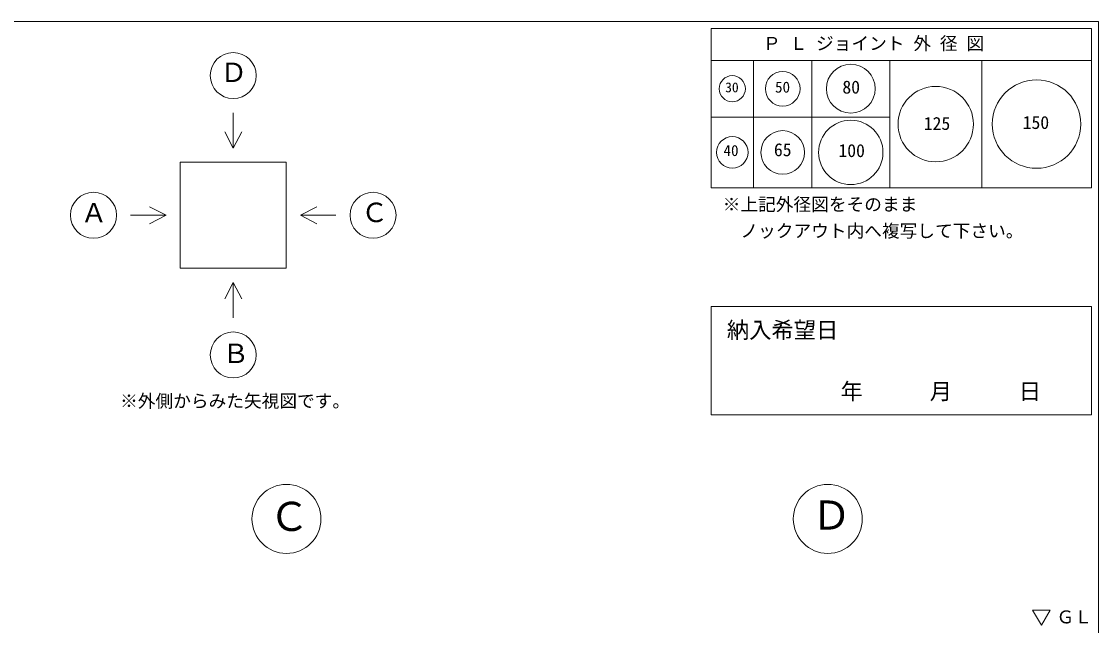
# Model space of a CAD drawing. Units: millimetres, scale not verified. Extents: x -4890 to 4890, y -2297 to 2297.
# Drawn here: x 1847 to 4890, y 589 to 2297 of the extents above; entities that cross this region are included whole.
import ezdxf
from ezdxf.enums import TextEntityAlignment as Align

# ---------------------------------------------------------------- set-up
doc = ezdxf.new("R2010")
doc.units = ezdxf.units.MM
doc.header["$LTSCALE"] = 10
for name, color, linetype, lineweight in [('0-2_waku', 7, 'Continuous', 18), ('0-3_gaikei', 7, 'Continuous', 18), ('0-8_hole', 7, 'Continuous', 18), ('0-E_文字１', 7, 'Continuous', 18)]:
    doc.layers.add(name, color=color, linetype=linetype, lineweight=lineweight)
doc.styles.add('ＭＳ ゴシック', font='')
doc.styles.get('ＭＳ ゴシック').set_extended_font_data('MS Gothic')

msp = doc.modelspace()

# ---------------------------------------------------------------- linework, layer by layer
at = {"layer": '0-2_waku'}
for p, q in [((4890.32, 2296.99), (4890.32, -1978.01)), ((3795.32, 2276.99), (3795.32, 1826.99)), ((3795.32, 2276.99), (4870.32, 2276.99)), ((3795.32, 2276.99), (4870.32, 2276.99)), ((3795.32, 2276.99), (4870.32, 2276.99)), ((3795.32, 2276.99), (3795.32, 1826.99)), ((3795.32, 2276.99), (4870.32, 2276.99)), ((3795.32, 2276.99), (4870.32, 2276.99)), ((3795.32, 2276.99), (4870.32, 2276.99)), ((4870.32, 2276.99), (4870.32, 1826.99)), ((4870.32, 2276.99), (4870.32, 1826.99)), ((3795.32, 2186.99), (4870.32, 2186.99)), ((3915.32, 2186.99), (3915.32, 1826.99)), ((4080.32, 2186.99), (4080.32, 1826.99)), ((4300.32, 2186.99), (4300.32, 1826.99)), ((4560.32, 2186.99), (4560.32, 1826.99)), ((3795.32, 2026.99), (4300.32, 2026.99)), ((3795.32, 1826.99), (4870.32, 1826.99)), ((3795.32, 1826.99), (4870.32, 1826.99))]:
    msp.add_line(p, q, dxfattribs=at)
msp.add_lwpolyline([(-1229.68, 2296.99), (4890.32, 2296.99), (4890.32, -1978.01)], dxfattribs=at)
at = {"layer": '0-3_gaikei'}
for p, q in [((2444.93, 2039.22), (2444.93, 1939.22)), ((2444.93, 1939.22), (2420.8, 1985.59)), ((2444.93, 1939.22), (2469.05, 1985.59)), ((2294.93, 1899.22), (2594.93, 1899.22)), ((2294.93, 1899.22), (2294.93, 1599.22)), ((2594.93, 1899.22), (2594.93, 1599.22)), ((2254.93, 1749.22), (2208.55, 1773.34)), ((2634.93, 1749.22), (2681.3, 1773.34)), ((2154.93, 1749.22), (2254.93, 1749.22)), ((2254.93, 1749.22), (2208.55, 1725.09)), ((2294.93, 1599.22), (2594.93, 1599.22)), ((2444.93, 1559.22), (2420.8, 1512.84)), ((2444.93, 1559.22), (2469.05, 1512.84)), ((2444.93, 1459.22), (2444.93, 1559.22))]:
    msp.add_line(p, q, dxfattribs=at)
msp.add_lwpolyline([(2734.93, 1749.22), (2634.93, 1749.22), (2681.3, 1725.09)], dxfattribs=at)
for centre, radius in [((2444.93, 2144.22), 65), ((2049.93, 1749.22), 65), ((2839.93, 1749.22), 65), ((2444.93, 1354.22), 65), ((2595.32, 890.74), 97.5), ((4125.32, 890.74), 97.5)]:
    msp.add_circle(centre, radius, dxfattribs=at)
at = {"layer": '0-8_hole', "lineweight": 5}
msp.add_lwpolyline([(3795.32, 1491.7), (3795.32, 1184.99), (4870.32, 1184.99), (4870.32, 1491.7)], close=True, dxfattribs=at)
msp.add_lwpolyline([(3795.32, 1491.7), (3795.32, 1184.99), (4870.32, 1184.99), (4870.32, 1491.7)], close=True, dxfattribs=at)
at = {"layer": '0-8_hole'}
for centre, radius in [((4190.32, 2106.99), 69), ((3855.32, 2106.99), 37), ((3997.82, 2106.99), 49), ((4715.32, 2006.99), 125), ((4430.32, 2006.99), 106.5), ((4190.32, 1926.99), 91), ((3997.82, 1926.99), 61.5), ((3855.32, 1926.99), 44.5)]:
    msp.add_circle(centre, radius, dxfattribs=at)
at = {"layer": '0-E_文字１'}
for p, q in [((4729.06, 589.95), (4703.86, 632.89)), ((4703.86, 632.89), (4754.26, 632.89)), ((4729.06, 589.95), (4754.26, 632.89))]:
    msp.add_line(p, q, dxfattribs=at)

# ---------------------------------------------------------------- texts
at = {"layer": '0-8_hole', "style": 'ＭＳ ゴシック'}
for s, height, p in [('30', 28.04, (3835.27, 2088.46)), ('50', 31.16, (3976.23, 2086.65)), ('80', 36.66, (4166.5, 2082.31)), ('125', 36.66, (4396.59, 1979.57)), ('150', 36.66, (4676.13, 1982.22)), ('65', 36.66, (3973.04, 1905.27)), ('100', 36.66, (4155.37, 1902.82)), ('40', 31.16, (3830.59, 1907.4)), ('納入希望日', 46.19, (3840.06, 1387.87))]:
    msp.add_text(s, height=height, dxfattribs=at).set_placement(p, align=Align.BOTTOM_LEFT)
at = {"layer": '0-E_文字１', "style": 'ＭＳ ゴシック'}
for s, height, p in [('Ｐ Ｌ ジョイント 外 径 図', 36.66, (3942.24, 2205.82)), ('Ｄ', 54.99, (2408.84, 2109.39)), ('※上記外径図をそのまま', 36.66, (3828.27, 1750.8)), ('Ａ', 54.99, (2013.62, 1712.31)), ('Ｃ', 54.99, (2806.8, 1713.38)), ('\u3000ノックアウト内へ複写して下さい。', 36.66, (3828.27, 1675.8)), ('Ｂ', 54.99, (2414.49, 1314.78)), ('\u3000\u3000\u3000年\u3000\u3000\u3000月\u3000\u3000\u3000日     ', 46.19, (3972.29, 1214.5)), ('※外側からみた矢視図です。', 36.66, (2125.13, 1194.85)), ('Ｃ', 82.48, (2546.49, 831.86)), ('Ｄ', 82.48, (4079.3, 835.58)), ('ＧＬ', 36.66, (4771.86, 584.4))]:
    msp.add_text(s, height=height, dxfattribs=at).set_placement(p, align=Align.BOTTOM_LEFT)

doc.saveas('drawing.dxf')
